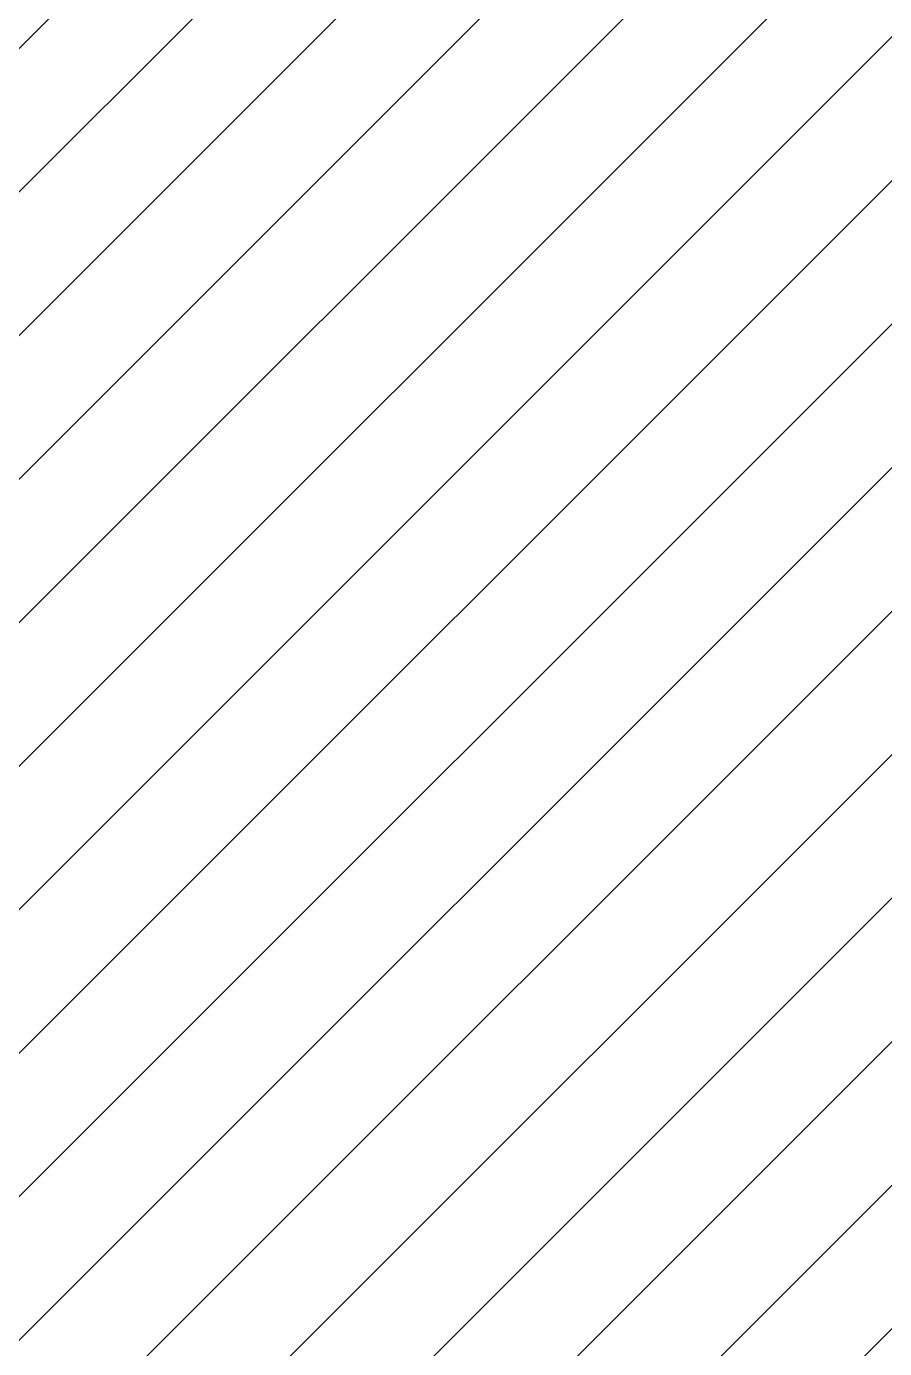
# Model space of a CAD drawing. Extents: x -99 to 297, y 0 to 529.
# Drawn here: x -81.93 to -65.03, y 217.19 to 243.24 of the extents above; entities that cross this region are included whole.
import ezdxf

# ---------------------------------------------------------------- set-up
doc = ezdxf.new("R2010")
doc.units = 0

msp = doc.modelspace()

# ---------------------------------------------------------------- linework, layer by layer
at = {"color": 7, "lineweight": 13}
for p, q in [((-98.182, 226.705), (-38.286, 286.601)), ((-98.118, 223.941), (-37.958, 284.101)), ((-98.054, 221.176), (-37.571, 281.66)), ((-97.99, 218.412), (-36.82, 279.582)), ((-97.926, 215.648), (-35.744, 277.83)), ((-97.862, 212.883), (-34.484, 276.261)), ((-97.798, 210.119), (-33.327, 274.59)), ((-97.734, 207.354), (-32.302, 272.786)), ((-97.67, 204.59), (-31.425, 270.835)), ((-97.605, 201.826), (-30.709, 268.722)), ((-97.541, 199.061), (-30.181, 266.422)), ((-97.477, 196.297), (-29.883, 263.892)), ((-97.413, 193.533), (-29.837, 261.109)), ((-97.349, 190.768), (-29.837, 258.281)), ((-97.285, 188.004), (-29.837, 255.452)), ((-97.221, 185.24), (-29.892, 252.569))]:
    msp.add_line(p, q, dxfattribs=at)

doc.saveas('drawing.dxf')
